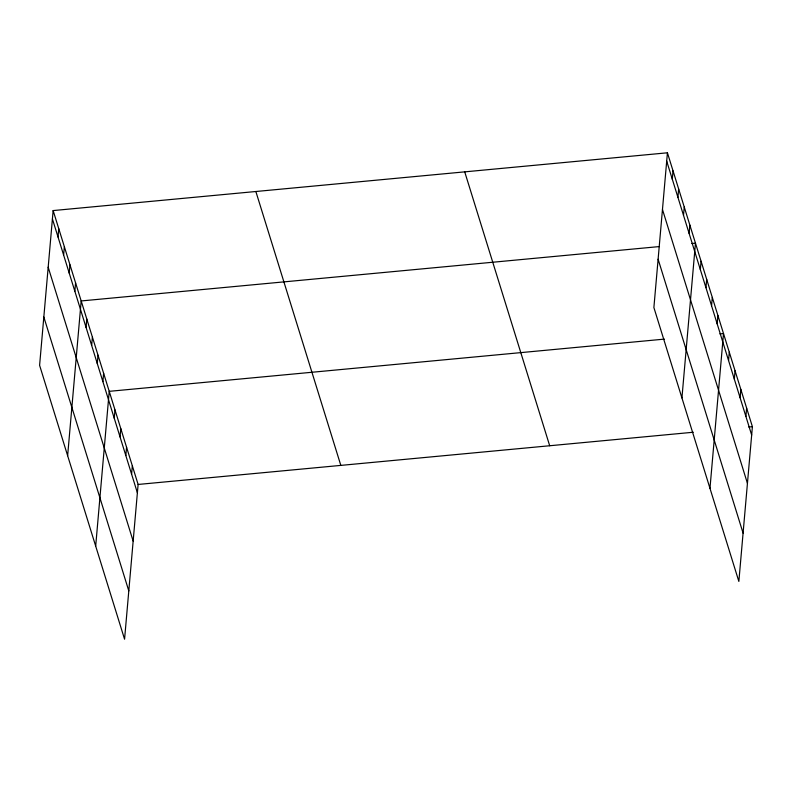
<?xml version="1.0" encoding="UTF-8"?>
<svg xmlns="http://www.w3.org/2000/svg" width="792" height="792" viewBox="0 0 792 792"><rect width="100%" height="100%" fill="white"/><g stroke="black" fill="none" stroke-linecap="round" stroke-linejoin="round"><path stroke-width="1.19" d="M53.143 210.573L39.6 365.32L124.572 639.203L138.115 484.457L53.143 210.573L667.428 152.797L752.4 426.68L738.857 581.427L653.885 307.543L667.428 152.797M58.014 236.996L58.747 228.65M63.627 255.073L64.36 246.728M69.231 273.151L69.963 264.805M74.844 291.228L75.577 282.883M67.637 455.707L81.18 300.95L659.271 246.579M86.061 327.383L86.793 319.027M91.664 345.451L92.397 337.105M97.277 363.528L98.01 355.182M102.881 381.605L103.613 373.26M95.684 546.084L109.227 391.337L664.379 339.115M114.266 418.305L114.998 409.959M120.047 436.937L120.78 428.581M125.829 455.558L126.552 447.213M131.601 474.18L132.333 465.835M672.299 179.22L673.032 170.874M677.912 197.297L678.645 188.951M683.516 215.375L684.248 207.019M689.129 233.452L689.862 225.096M681.932 397.921L695.465 243.174L691.852 243.52M700.346 269.597L701.078 261.251M705.949 287.674L706.682 279.328M711.562 305.752L712.295 297.406M717.166 323.829L717.899 315.483M709.969 488.308L723.512 333.561L719.888 333.897M728.561 360.528L729.284 352.183M734.332 379.15L735.065 370.805M740.114 397.782L740.847 389.426M745.896 416.404L746.618 408.058M138.115 484.457L693.277 432.244M748.777 427.017L752.4 426.68M666.696 161.142L751.667 435.026M662.468 209.454L747.44 483.338M658.112 259.232L743.084 533.115M464.716 171.864L549.688 445.748M255.856 191.506L340.827 465.389M52.411 218.919L137.382 492.802M48.183 267.231L133.155 541.114M43.827 317.008L128.799 590.891"/></g></svg>
